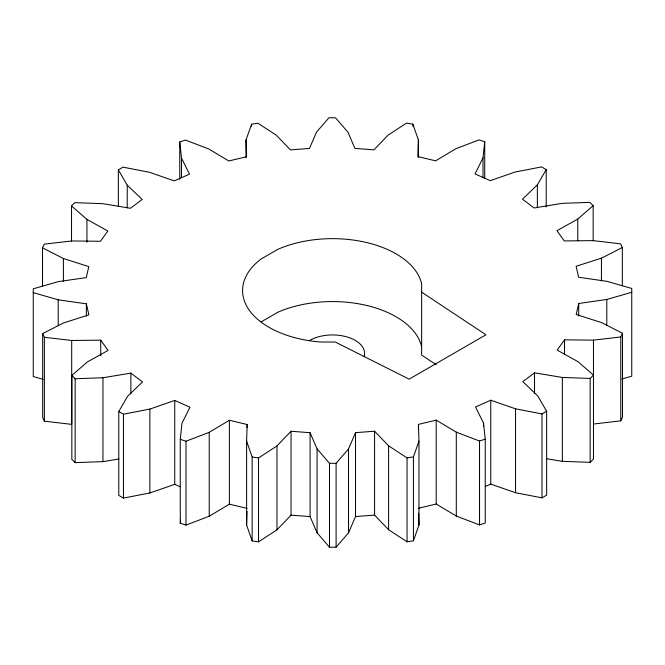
<?xml version="1.0" encoding="UTF-8"?>
<svg xmlns="http://www.w3.org/2000/svg" width="665" height="665" viewBox="0 0 665 665"><rect width="100%" height="100%" fill="white"/><g stroke="black" fill="none" stroke-linecap="round" stroke-linejoin="round"><path stroke-width="1" d="M631.75 292.284L606.796 299.458L578.716 303.489L576.206 314.487L601.601 322.608L622.49 333.256L620.778 336.947L593.463 340.139L564.527 339.84L557.17 350.089L578.06 361.727L593.463 375.135L590.154 378.435L562.341 377.446L534.527 372.832L522.831 381.635L537.786 395.991L546.647 411.253L541.975 413.946L515.558 408.825L490.753 400.214L475.508 406.972L483.522 423.073L485.242 439.133L479.523 441.045L456.298 432.15L436.198 420.13L418.451 424.37L418.967 441.128L413.431 456.897L407.055 457.886L388.601 445.824L374.578 431.211L355.534 432.657L355.534 516.555L348.518 532.815L336.099 547.22L329.499 547.22L329.499 463.322L317.08 448.917L310.09 432.707L291.046 431.252L291.046 515.151L276.981 529.806L258.527 541.867L252.151 540.886L246.615 525.109L246.615 441.219L247.131 424.511L229.375 420.263L209.226 432.325L185.992 441.219L180.273 439.307L181.994 423.248L189.982 407.188L174.745 400.438L149.874 409.075L123.449 414.187L118.777 411.494L127.638 396.24L142.551 381.918L130.855 373.123L102.959 377.745L75.145 378.742L71.845 375.434L87.24 362.026L108.062 350.422L100.714 340.172L71.695 340.472L44.38 337.28L42.668 333.597L63.557 322.941L88.877 314.844L86.367 303.847L58.204 299.807L33.25 292.633M246.615 525.109L247.039 511.352M246.033 157.588L246.033 139.983L251.57 124.205L257.945 123.225L276.399 135.278L290.422 149.899L309.466 148.445L316.482 132.185L328.901 117.78L335.501 117.78L347.92 132.185L354.911 148.403L373.954 149.849L388.019 135.195L406.473 123.133L412.849 124.114L418.385 139.891L417.869 156.591L435.625 160.839L455.774 148.777L479.008 139.891L484.727 141.795L484.727 178.045M247.131 508.409L229.375 504.161L209.226 516.223L185.992 525.109L180.273 523.205L180.597 520.196M483.006 177.538L483.006 157.854L484.727 141.795M374.578 431.211L374.578 515.101L388.601 529.722L407.055 541.775L413.431 540.795L418.967 525.018L418.967 441.128M336.099 547.22L336.099 463.322L348.518 448.917L355.534 432.657M42.51 286.166L42.51 247.846L44.223 244.163L71.537 240.963L100.473 241.262L107.83 231.013L86.94 219.384L71.537 205.967L74.846 202.667L102.659 203.656L130.473 208.27L142.169 199.475L127.215 185.111L118.353 169.858L123.025 167.156L149.442 172.277L174.247 180.888L189.492 174.139L181.478 158.029L179.758 141.969L185.477 140.066L208.702 148.952L228.802 160.98L246.549 156.732L246.033 139.983M593.463 424.037L620.778 420.837L622.49 417.154L622.49 333.256M483.006 157.854L475.018 173.914L490.255 180.664L515.126 172.027L541.551 166.915L546.223 169.608L546.223 206.898M593.155 240.88L593.155 205.668L589.855 202.368L562.041 203.357L534.145 207.987L522.449 199.184L537.362 184.87L546.223 169.608M246.615 441.219L252.151 456.988L258.527 457.977L276.981 445.916L291.046 431.252M546.447 458.7L562.341 461.344L590.154 462.333L593.463 459.033L593.463 340.139M622.332 285.834L622.332 247.513L620.62 243.831L593.305 240.63L564.286 240.929L556.938 230.68L577.76 219.084L593.155 205.668M261.17 321.877L277.771 312.292A89.908 51.903 0 0 1 421.635 346.698M485.375 486.497L490.753 484.112L515.558 492.723L541.975 497.844L546.647 495.142L546.647 411.253M621.767 379.05L631.75 376.182L631.75 288.469L606.796 281.303L578.633 277.255L576.123 266.258L601.443 258.161L622.332 247.513M118.777 411.494L118.777 495.392L123.449 498.085L149.874 492.973L174.745 484.336L180.124 486.714M418.451 508.268L436.198 504.02L456.298 516.048L479.523 524.934L485.242 523.031L485.242 439.133M71.845 375.434L71.845 459.332L75.145 462.632L102.959 461.643L118.902 459M355.534 516.555L374.578 515.101M329.499 463.322L336.099 463.322M291.046 515.151L310.09 516.597L317.08 532.815L329.499 547.22M42.668 333.597L42.668 417.487L44.38 421.169L71.695 424.37L71.695 340.472M43.233 379.399L33.25 376.531L33.25 288.818L58.204 281.652L86.284 277.613L88.794 266.615L63.399 258.502L42.51 247.846M421.635 292.151L485.974 334.794L409.133 379.158L335.268 342.018L320.763 342.018A89.908 51.903 0 0 1 261.17 258.951L277.771 249.375A89.908 51.903 0 0 1 421.635 283.78L421.635 355.077L436.223 364.736M418.601 513.197L418.967 525.018M620.778 336.947L620.778 420.837M606.796 299.458L606.796 325.351M601.443 258.161L601.443 280.954M590.154 378.435L590.154 462.333M578.716 303.489L578.716 315.917M577.76 219.084L577.76 240.83M564.527 339.84L564.527 354.345M562.341 377.446L562.341 461.344M541.975 413.946L541.975 497.844M537.362 184.87L537.362 207.655M534.527 372.832L534.527 393.547M515.558 408.825L515.558 492.723M490.753 400.214L490.753 484.112M483.522 423.073L483.522 426.182M479.523 441.045L479.523 524.934M456.298 432.15L456.298 516.048M436.198 420.13L436.198 504.02M418.385 139.891L418.385 157.497M418.451 424.37L418.451 429.548M413.431 456.897L413.431 540.795M412.849 124.114L412.849 126.192M407.055 457.886L407.055 541.775M388.601 445.824L388.601 529.722M348.518 448.917L348.518 532.815M317.08 448.917L317.08 532.815M310.09 432.707L310.09 516.597M276.981 445.916L276.981 529.806M258.527 457.977L258.527 541.867M252.151 456.988L252.151 540.886M251.57 124.205L251.57 126.275M247.131 424.511L247.131 427.62M229.375 420.263L229.375 504.161M209.226 432.325L209.226 516.223M185.992 441.219L185.992 525.109M181.478 158.029L181.478 177.713M180.273 439.307L180.273 523.205M179.758 141.969L179.758 179.259M174.745 400.438L174.745 484.336M149.874 409.075L149.874 492.973M130.855 373.123L130.855 393.838M127.215 185.111L127.215 207.896M123.449 414.187L123.449 498.085M118.353 169.858L118.353 206.108M102.959 377.745L102.959 461.643M100.714 340.172L100.714 355.709M86.94 219.384L86.94 242.168M86.367 303.847L86.367 316.274M75.145 378.742L75.145 462.632M71.537 205.967L71.537 241.187M63.399 258.502L63.399 281.287M58.204 299.807L58.204 325.7M44.38 337.28L44.38 421.169M310.098 340.189A32.111 18.537 0 0 1 347.454 337.072A32.111 18.537 0 0 1 364.146 356.623"/></g></svg>
